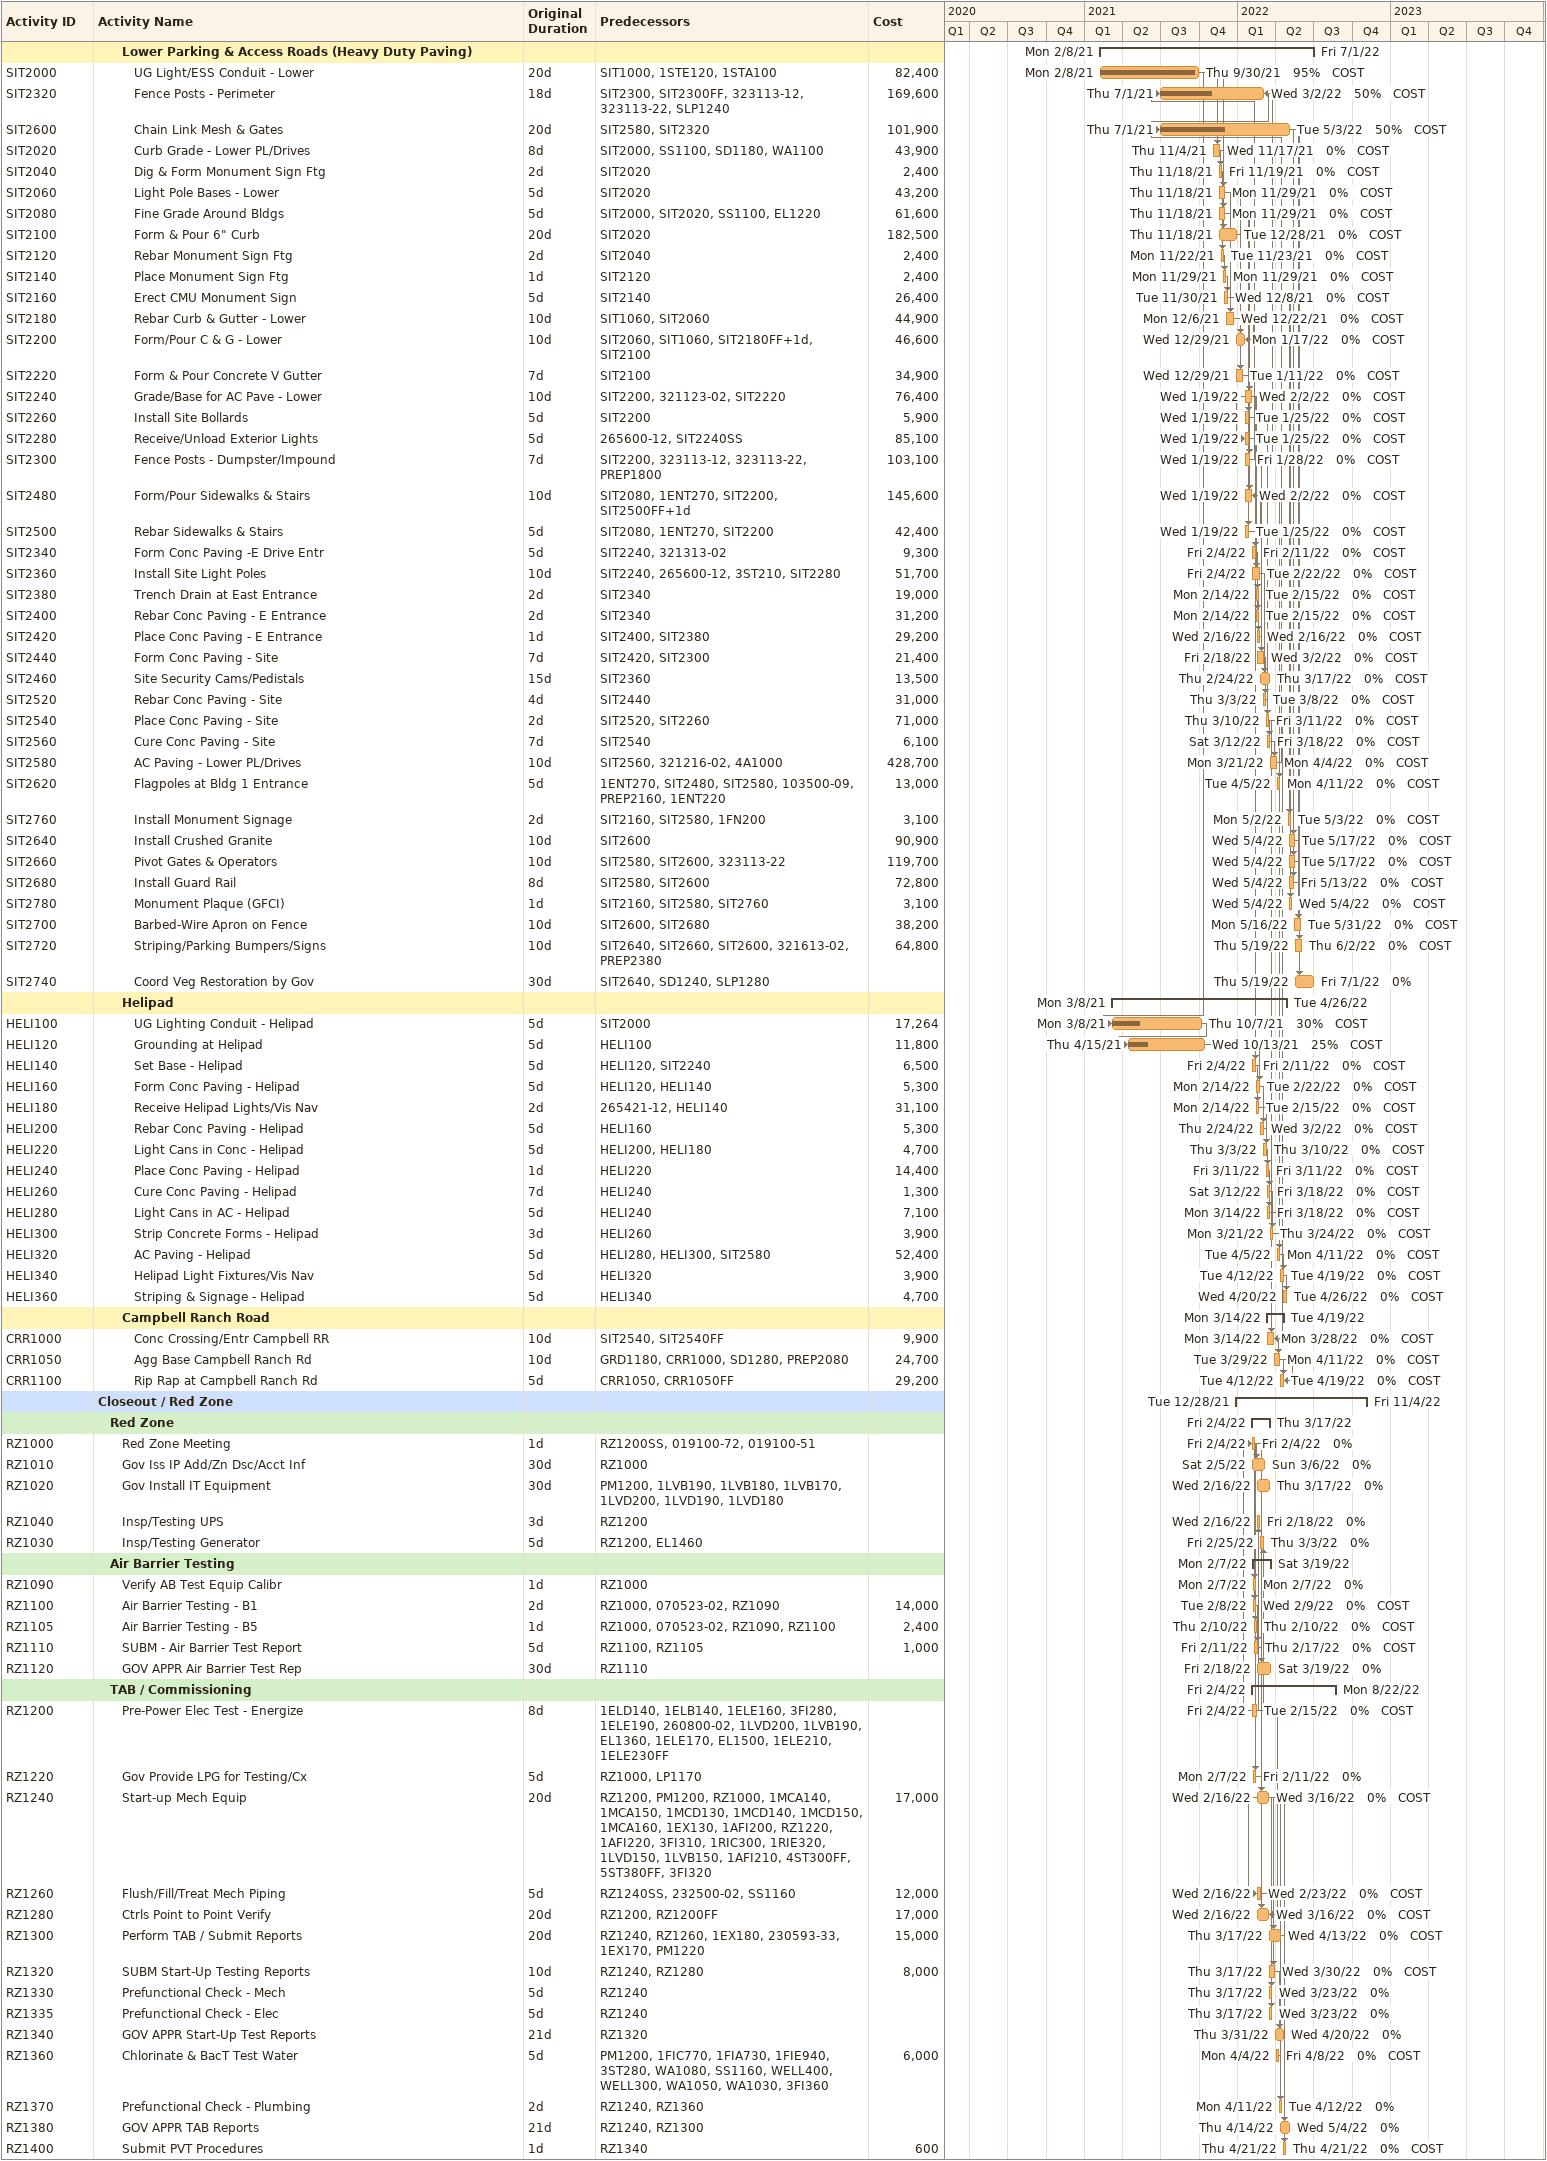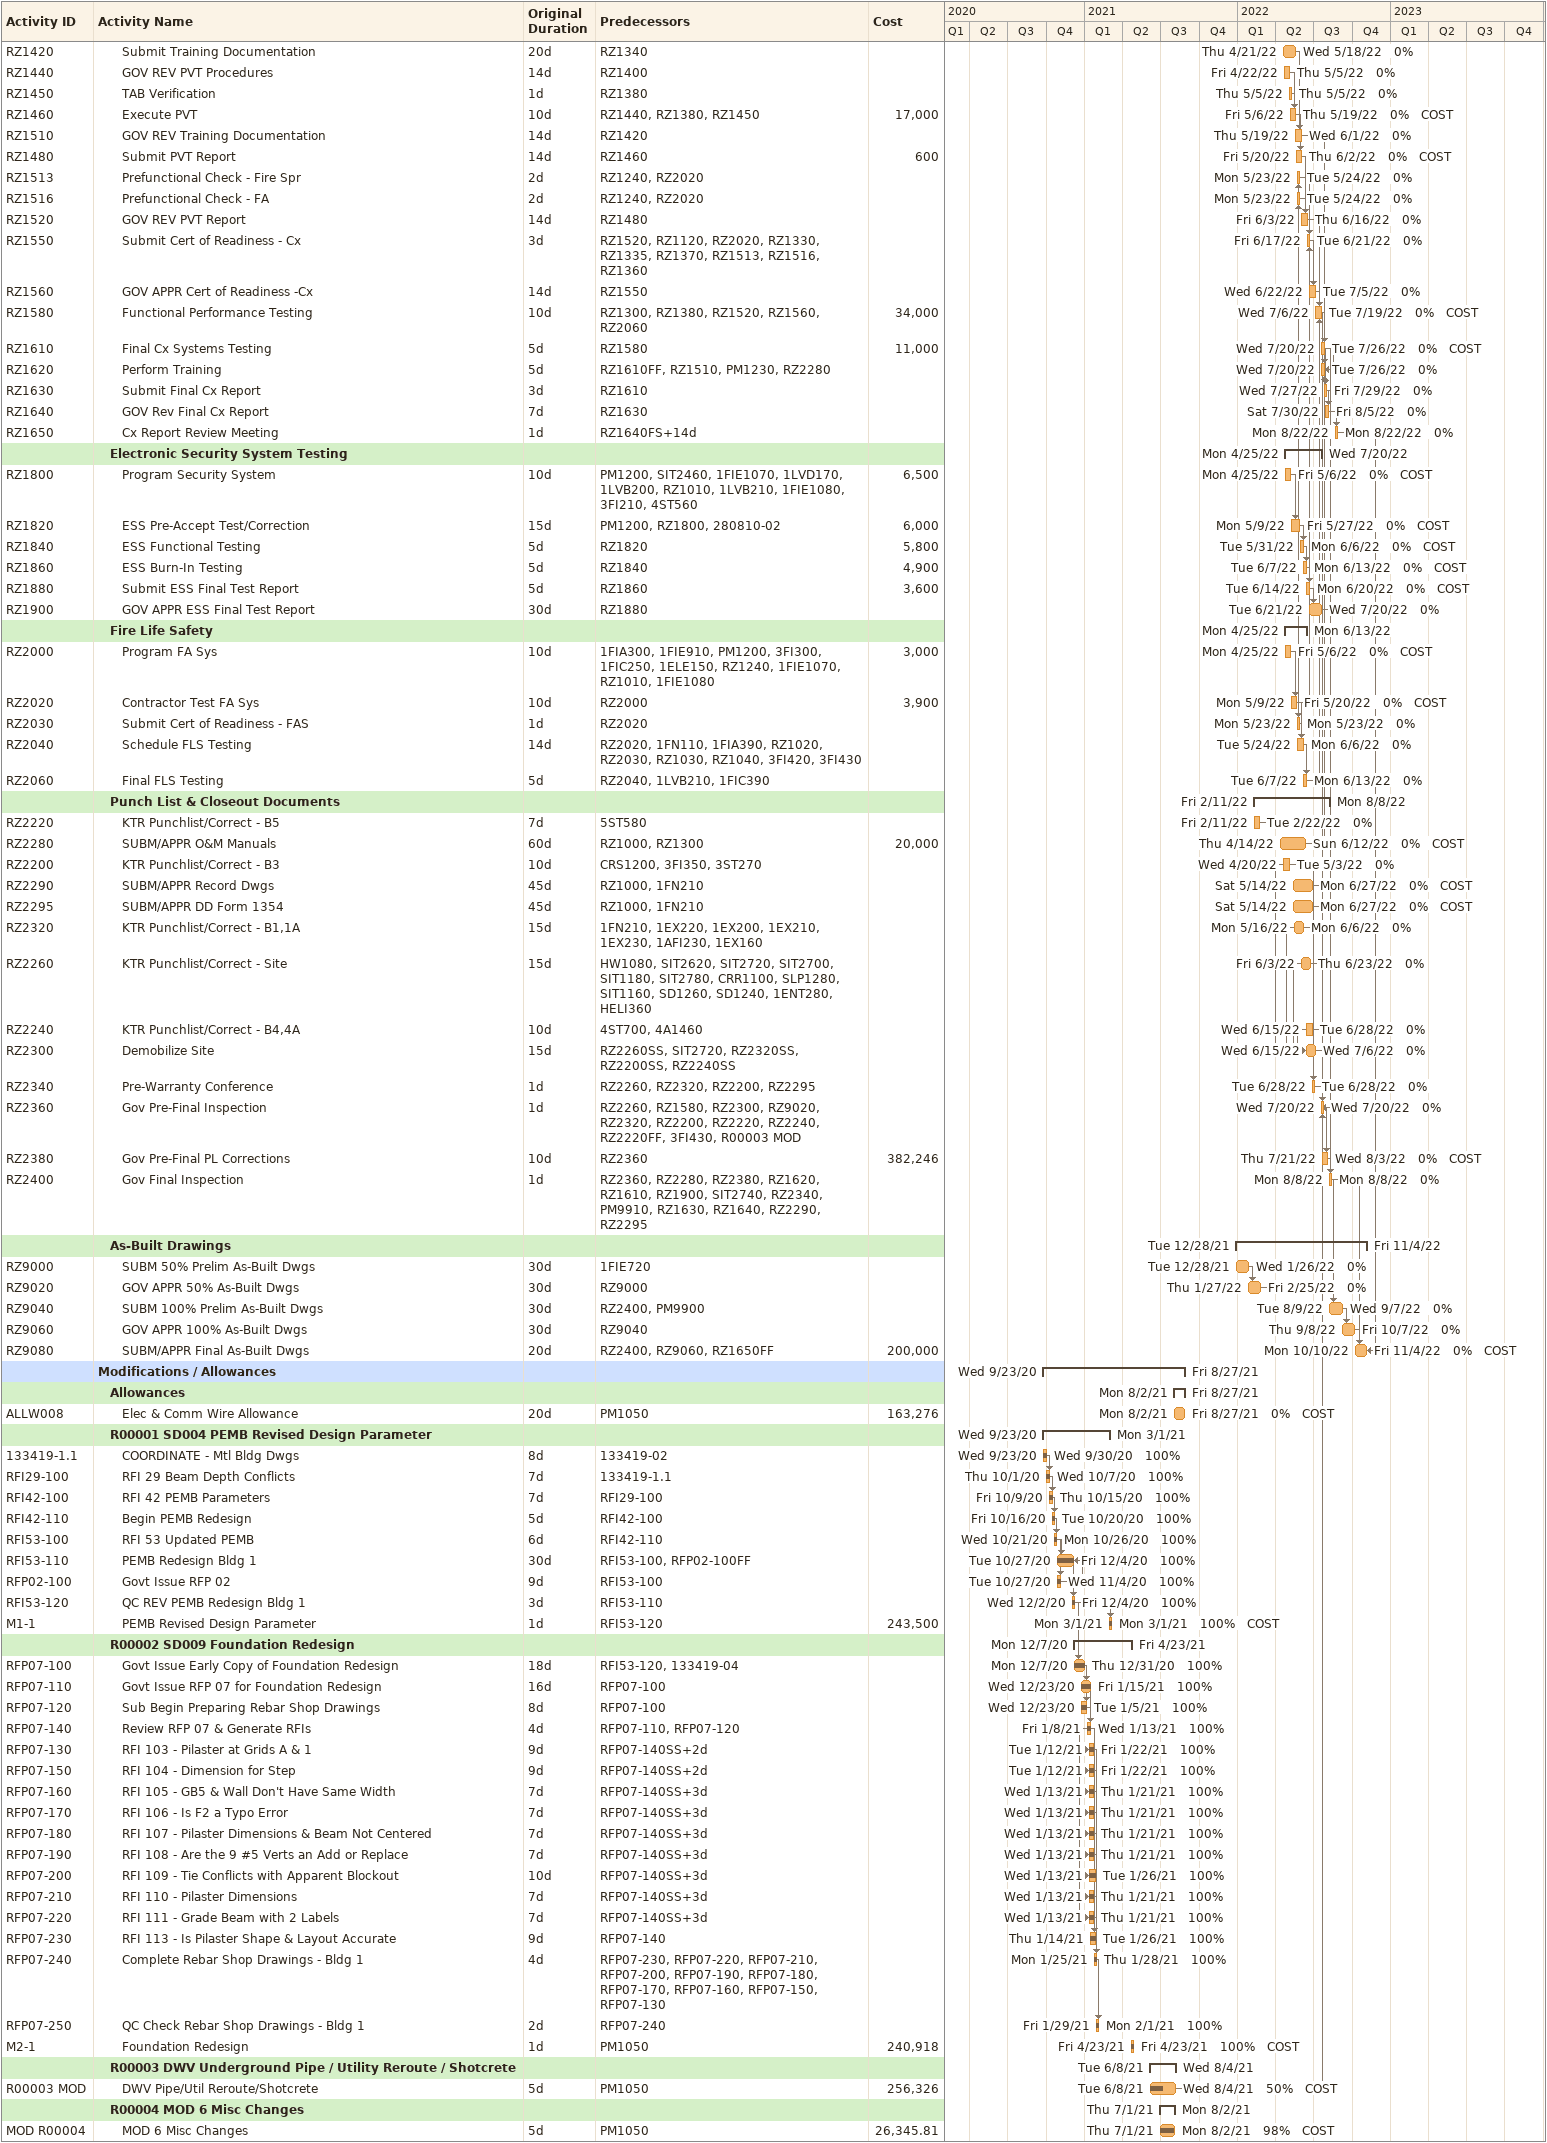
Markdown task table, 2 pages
| ID | Level | Task | Original duration | Start | Finish | Predecessors | Resources | % complete | Cost |
|---|---|---|---|---|---|---|---|---|---|
|  | 3 | **Lower Parking & Access Roads (Heavy Duty Paving)** |  | 2021-02-08 | 2022-07-01 |  |  |  |  |
| SIT2000 | 4 | UG Light/ESS Conduit - Lower | 20d | 2021-02-08 | 2021-09-30 | SIT1000, 1STE120, 1STA100 | COST | 95 | 82400 |
| SIT2320 | 4 | Fence Posts - Perimeter | 18d | 2021-07-01 | 2022-03-02 | SIT2300, SIT2300FF, 323113-12, 323113-22, SLP1240 | COST | 50 | 169600 |
| SIT2600 | 4 | Chain Link Mesh & Gates | 20d | 2021-07-01 | 2022-05-03 | SIT2580, SIT2320 | COST | 50 | 101900 |
| SIT2020 | 4 | Curb Grade - Lower PL/Drives | 8d | 2021-11-04 | 2021-11-17 | SIT2000, SS1100, SD1180, WA1100 | COST | 0 | 43900 |
| SIT2040 | 4 | Dig & Form Monument Sign Ftg | 2d | 2021-11-18 | 2021-11-19 | SIT2020 | COST | 0 | 2400 |
| SIT2060 | 4 | Light Pole Bases - Lower | 5d | 2021-11-18 | 2021-11-29 | SIT2020 | COST | 0 | 43200 |
| SIT2080 | 4 | Fine Grade Around Bldgs | 5d | 2021-11-18 | 2021-11-29 | SIT2000, SIT2020, SS1100, EL1220 | COST | 0 | 61600 |
| SIT2100 | 4 | Form & Pour 6" Curb | 20d | 2021-11-18 | 2021-12-28 | SIT2020 | COST | 0 | 182500 |
| SIT2120 | 4 | Rebar Monument Sign Ftg | 2d | 2021-11-22 | 2021-11-23 | SIT2040 | COST | 0 | 2400 |
| SIT2140 | 4 | Place Monument Sign Ftg | 1d | 2021-11-29 | 2021-11-29 | SIT2120 | COST | 0 | 2400 |
| SIT2160 | 4 | Erect CMU Monument Sign | 5d | 2021-11-30 | 2021-12-08 | SIT2140 | COST | 0 | 26400 |
| SIT2180 | 4 | Rebar Curb & Gutter - Lower | 10d | 2021-12-06 | 2021-12-22 | SIT1060, SIT2060 | COST | 0 | 44900 |
| SIT2200 | 4 | Form/Pour C & G - Lower | 10d | 2021-12-29 | 2022-01-17 | SIT2060, SIT1060, SIT2180FF+1d, SIT2100 | COST | 0 | 46600 |
| SIT2220 | 4 | Form & Pour Concrete V Gutter | 7d | 2021-12-29 | 2022-01-11 | SIT2100 | COST | 0 | 34900 |
| SIT2240 | 4 | Grade/Base for AC Pave - Lower | 10d | 2022-01-19 | 2022-02-02 | SIT2200, 321123-02, SIT2220 | COST | 0 | 76400 |
| SIT2260 | 4 | Install Site Bollards | 5d | 2022-01-19 | 2022-01-25 | SIT2200 | COST | 0 | 5900 |
| SIT2280 | 4 | Receive/Unload Exterior Lights | 5d | 2022-01-19 | 2022-01-25 | 265600-12, SIT2240SS | COST | 0 | 85100 |
| SIT2300 | 4 | Fence Posts - Dumpster/Impound | 7d | 2022-01-19 | 2022-01-28 | SIT2200, 323113-12, 323113-22, PREP1800 | COST | 0 | 103100 |
| SIT2480 | 4 | Form/Pour Sidewalks & Stairs | 10d | 2022-01-19 | 2022-02-02 | SIT2080, 1ENT270, SIT2200, SIT2500FF+1d | COST | 0 | 145600 |
| SIT2500 | 4 | Rebar Sidewalks & Stairs | 5d | 2022-01-19 | 2022-01-25 | SIT2080, 1ENT270, SIT2200 | COST | 0 | 42400 |
| SIT2340 | 4 | Form Conc Paving -E Drive Entr | 5d | 2022-02-04 | 2022-02-11 | SIT2240, 321313-02 | COST | 0 | 9300 |
| SIT2360 | 4 | Install Site Light Poles | 10d | 2022-02-04 | 2022-02-22 | SIT2240, 265600-12, 3ST210, SIT2280 | COST | 0 | 51700 |
| SIT2380 | 4 | Trench Drain at East Entrance | 2d | 2022-02-14 | 2022-02-15 | SIT2340 | COST | 0 | 19000 |
| SIT2400 | 4 | Rebar Conc Paving - E Entrance | 2d | 2022-02-14 | 2022-02-15 | SIT2340 | COST | 0 | 31200 |
| SIT2420 | 4 | Place Conc Paving - E Entrance | 1d | 2022-02-16 | 2022-02-16 | SIT2400, SIT2380 | COST | 0 | 29200 |
| SIT2440 | 4 | Form Conc Paving - Site | 7d | 2022-02-18 | 2022-03-02 | SIT2420, SIT2300 | COST | 0 | 21400 |
| SIT2460 | 4 | Site Security Cams/Pedistals | 15d | 2022-02-24 | 2022-03-17 | SIT2360 | COST | 0 | 13500 |
| SIT2520 | 4 | Rebar Conc Paving - Site | 4d | 2022-03-03 | 2022-03-08 | SIT2440 | COST | 0 | 31000 |
| SIT2540 | 4 | Place Conc Paving - Site | 2d | 2022-03-10 | 2022-03-11 | SIT2520, SIT2260 | COST | 0 | 71000 |
| SIT2560 | 4 | Cure Conc Paving - Site | 7d | 2022-03-12 | 2022-03-18 | SIT2540 | COST | 0 | 6100 |
| SIT2580 | 4 | AC Paving - Lower PL/Drives | 10d | 2022-03-21 | 2022-04-04 | SIT2560, 321216-02, 4A1000 | COST | 0 | 428700 |
| SIT2620 | 4 | Flagpoles at Bldg 1 Entrance | 5d | 2022-04-05 | 2022-04-11 | 1ENT270, SIT2480, SIT2580, 103500-09, PREP2160, 1ENT220 | COST | 0 | 13000 |
| SIT2760 | 4 | Install Monument Signage | 2d | 2022-05-02 | 2022-05-03 | SIT2160, SIT2580, 1FN200 | COST | 0 | 3100 |
| SIT2640 | 4 | Install Crushed Granite | 10d | 2022-05-04 | 2022-05-17 | SIT2600 | COST | 0 | 90900 |
| SIT2660 | 4 | Pivot Gates & Operators | 10d | 2022-05-04 | 2022-05-17 | SIT2580, SIT2600, 323113-22 | COST | 0 | 119700 |
| SIT2680 | 4 | Install Guard Rail | 8d | 2022-05-04 | 2022-05-13 | SIT2580, SIT2600 | COST | 0 | 72800 |
| SIT2780 | 4 | Monument Plaque (GFCI) | 1d | 2022-05-04 | 2022-05-04 | SIT2160, SIT2580, SIT2760 | COST | 0 | 3100 |
| SIT2700 | 4 | Barbed-Wire Apron on Fence | 10d | 2022-05-16 | 2022-05-31 | SIT2600, SIT2680 | COST | 0 | 38200 |
| SIT2720 | 4 | Striping/Parking Bumpers/Signs | 10d | 2022-05-19 | 2022-06-02 | SIT2640, SIT2660, SIT2600, 321613-02, PREP2380 | COST | 0 | 64800 |
| SIT2740 | 4 | Coord Veg Restoration by Gov | 30d | 2022-05-19 | 2022-07-01 | SIT2640, SD1240, SLP1280 |  | 0 |  |
|  | 3 | **Helipad** |  | 2021-03-08 | 2022-04-26 |  |  |  |  |
| HELI100 | 4 | UG Lighting Conduit - Helipad | 5d | 2021-03-08 | 2021-10-07 | SIT2000 | COST | 30 | 17264 |
| HELI120 | 4 | Grounding at Helipad | 5d | 2021-04-15 | 2021-10-13 | HELI100 | COST | 25 | 11800 |
| HELI140 | 4 | Set Base - Helipad | 5d | 2022-02-04 | 2022-02-11 | HELI120, SIT2240 | COST | 0 | 6500 |
| HELI160 | 4 | Form Conc Paving - Helipad | 5d | 2022-02-14 | 2022-02-22 | HELI120, HELI140 | COST | 0 | 5300 |
| HELI180 | 4 | Receive Helipad Lights/Vis Nav | 2d | 2022-02-14 | 2022-02-15 | 265421-12, HELI140 | COST | 0 | 31100 |
| HELI200 | 4 | Rebar Conc Paving - Helipad | 5d | 2022-02-24 | 2022-03-02 | HELI160 | COST | 0 | 5300 |
| HELI220 | 4 | Light Cans in Conc - Helipad | 5d | 2022-03-03 | 2022-03-10 | HELI200, HELI180 | COST | 0 | 4700 |
| HELI240 | 4 | Place Conc Paving - Helipad | 1d | 2022-03-11 | 2022-03-11 | HELI220 | COST | 0 | 14400 |
| HELI260 | 4 | Cure Conc Paving - Helipad | 7d | 2022-03-12 | 2022-03-18 | HELI240 | COST | 0 | 1300 |
| HELI280 | 4 | Light Cans in AC - Helipad | 5d | 2022-03-14 | 2022-03-18 | HELI240 | COST | 0 | 7100 |
| HELI300 | 4 | Strip Concrete Forms - Helipad | 3d | 2022-03-21 | 2022-03-24 | HELI260 | COST | 0 | 3900 |
| HELI320 | 4 | AC Paving - Helipad | 5d | 2022-04-05 | 2022-04-11 | HELI280, HELI300, SIT2580 | COST | 0 | 52400 |
| HELI340 | 4 | Helipad Light Fixtures/Vis Nav | 5d | 2022-04-12 | 2022-04-19 | HELI320 | COST | 0 | 3900 |
| HELI360 | 4 | Striping & Signage - Helipad | 5d | 2022-04-20 | 2022-04-26 | HELI340 | COST | 0 | 4700 |
|  | 3 | **Campbell Ranch Road** |  | 2022-03-14 | 2022-04-19 |  |  |  |  |
| CRR1000 | 4 | Conc Crossing/Entr Campbell RR | 10d | 2022-03-14 | 2022-03-28 | SIT2540, SIT2540FF | COST | 0 | 9900 |
| CRR1050 | 4 | Agg Base Campbell Ranch Rd | 10d | 2022-03-29 | 2022-04-11 | GRD1180, CRR1000, SD1280, PREP2080 | COST | 0 | 24700 |
| CRR1100 | 4 | Rip Rap at Campbell Ranch Rd | 5d | 2022-04-12 | 2022-04-19 | CRR1050, CRR1050FF | COST | 0 | 29200 |
|  | 1 | **Closeout / Red Zone** |  | 2021-12-28 | 2022-11-04 |  |  |  |  |
|  | 2 | **Red Zone** |  | 2022-02-04 | 2022-03-17 |  |  |  |  |
| RZ1000 | 3 | Red Zone Meeting | 1d | 2022-02-04 | 2022-02-04 | RZ1200SS, 019100-72, 019100-51 |  | 0 |  |
| RZ1010 | 3 | Gov Iss IP Add/Zn Dsc/Acct Inf | 30d | 2022-02-05 | 2022-03-06 | RZ1000 |  | 0 |  |
| RZ1020 | 3 | Gov Install IT Equipment | 30d | 2022-02-16 | 2022-03-17 | PM1200, 1LVB190, 1LVB180, 1LVB170, 1LVD200, 1LVD190, 1LVD180 |  | 0 |  |
| RZ1040 | 3 | Insp/Testing UPS | 3d | 2022-02-16 | 2022-02-18 | RZ1200 |  | 0 |  |
| RZ1030 | 3 | Insp/Testing Generator | 5d | 2022-02-25 | 2022-03-03 | RZ1200, EL1460 |  | 0 |  |
|  | 2 | **Air Barrier Testing** |  | 2022-02-07 | 2022-03-19 |  |  |  |  |
| RZ1090 | 3 | Verify AB Test Equip Calibr | 1d | 2022-02-07 | 2022-02-07 | RZ1000 |  | 0 |  |
| RZ1100 | 3 | Air Barrier Testing - B1 | 2d | 2022-02-08 | 2022-02-09 | RZ1000, 070523-02, RZ1090 | COST | 0 | 14000 |
| RZ1105 | 3 | Air Barrier Testing - B5 | 1d | 2022-02-10 | 2022-02-10 | RZ1000, 070523-02, RZ1090, RZ1100 | COST | 0 | 2400 |
| RZ1110 | 3 | SUBM - Air Barrier Test Report | 5d | 2022-02-11 | 2022-02-17 | RZ1100, RZ1105 | COST | 0 | 1000 |
| RZ1120 | 3 | GOV APPR Air Barrier Test Rep | 30d | 2022-02-18 | 2022-03-19 | RZ1110 |  | 0 |  |
|  | 2 | **TAB / Commissioning** |  | 2022-02-04 | 2022-08-22 |  |  |  |  |
| RZ1200 | 3 | Pre-Power Elec Test - Energize | 8d | 2022-02-04 | 2022-02-15 | 1ELD140, 1ELB140, 1ELE160, 3FI280, 1ELE190, 260800-02, 1LVD200, 1LVB190, EL1360, 1ELE170, EL1500, 1ELE210, 1ELE230FF | COST | 0 |  |
| RZ1220 | 3 | Gov Provide LPG for Testing/Cx | 5d | 2022-02-07 | 2022-02-11 | RZ1000, LP1170 |  | 0 |  |
| RZ1240 | 3 | Start-up Mech Equip | 20d | 2022-02-16 | 2022-03-16 | RZ1200, PM1200, RZ1000, 1MCA140, 1MCA150, 1MCD130, 1MCD140, 1MCD150, 1MCA160, 1EX130, 1AFI200, RZ1220, 1AFI220, 3FI310, 1RIC300, 1RIE320, 1LVD150, 1LVB150, 1AFI210, 4ST300FF, 5ST380FF, 3FI320 | COST | 0 | 17000 |
| RZ1260 | 3 | Flush/Fill/Treat Mech Piping | 5d | 2022-02-16 | 2022-02-23 | RZ1240SS, 232500-02, SS1160 | COST | 0 | 12000 |
| RZ1280 | 3 | Ctrls Point to Point Verify | 20d | 2022-02-16 | 2022-03-16 | RZ1200, RZ1200FF | COST | 0 | 17000 |
| RZ1300 | 3 | Perform TAB / Submit Reports | 20d | 2022-03-17 | 2022-04-13 | RZ1240, RZ1260, 1EX180, 230593-33, 1EX170, PM1220 | COST | 0 | 15000 |
| RZ1320 | 3 | SUBM Start-Up Testing Reports | 10d | 2022-03-17 | 2022-03-30 | RZ1240, RZ1280 | COST | 0 | 8000 |
| RZ1330 | 3 | Prefunctional Check - Mech | 5d | 2022-03-17 | 2022-03-23 | RZ1240 |  | 0 |  |
| RZ1335 | 3 | Prefunctional Check - Elec | 5d | 2022-03-17 | 2022-03-23 | RZ1240 |  | 0 |  |
| RZ1340 | 3 | GOV APPR Start-Up Test Reports | 21d | 2022-03-31 | 2022-04-20 | RZ1320 |  | 0 |  |
| RZ1360 | 3 | Chlorinate & BacT Test Water | 5d | 2022-04-04 | 2022-04-08 | PM1200, 1FIC770, 1FIA730, 1FIE940, 3ST280, WA1080, SS1160, WELL400, WELL300, WA1050, WA1030, 3FI360 | COST | 0 | 6000 |
| RZ1370 | 3 | Prefunctional Check - Plumbing | 2d | 2022-04-11 | 2022-04-12 | RZ1240, RZ1360 |  | 0 |  |
| RZ1380 | 3 | GOV APPR TAB Reports | 21d | 2022-04-14 | 2022-05-04 | RZ1240, RZ1300 |  | 0 |  |
| RZ1400 | 3 | Submit PVT Procedures | 1d | 2022-04-21 | 2022-04-21 | RZ1340 | COST | 0 | 600 |
| RZ1420 | 3 | Submit Training Documentation | 20d | 2022-04-21 | 2022-05-18 | RZ1340 |  | 0 |  |
| RZ1440 | 3 | GOV REV PVT Procedures | 14d | 2022-04-22 | 2022-05-05 | RZ1400 |  | 0 |  |
| RZ1450 | 3 | TAB Verification | 1d | 2022-05-05 | 2022-05-05 | RZ1380 |  | 0 |  |
| RZ1460 | 3 | Execute PVT | 10d | 2022-05-06 | 2022-05-19 | RZ1440, RZ1380, RZ1450 | COST | 0 | 17000 |
| RZ1510 | 3 | GOV REV Training Documentation | 14d | 2022-05-19 | 2022-06-01 | RZ1420 |  | 0 |  |
| RZ1480 | 3 | Submit PVT Report | 14d | 2022-05-20 | 2022-06-02 | RZ1460 | COST | 0 | 600 |
| RZ1513 | 3 | Prefunctional Check - Fire Spr | 2d | 2022-05-23 | 2022-05-24 | RZ1240, RZ2020 |  | 0 |  |
| RZ1516 | 3 | Prefunctional Check - FA | 2d | 2022-05-23 | 2022-05-24 | RZ1240, RZ2020 |  | 0 |  |
| RZ1520 | 3 | GOV REV PVT Report | 14d | 2022-06-03 | 2022-06-16 | RZ1480 |  | 0 |  |
| RZ1550 | 3 | Submit Cert of Readiness - Cx | 3d | 2022-06-17 | 2022-06-21 | RZ1520, RZ1120, RZ2020, RZ1330, RZ1335, RZ1370, RZ1513, RZ1516, RZ1360 |  | 0 |  |
| RZ1560 | 3 | GOV APPR Cert of Readiness -Cx | 14d | 2022-06-22 | 2022-07-05 | RZ1550 |  | 0 |  |
| RZ1580 | 3 | Functional Performance Testing | 10d | 2022-07-06 | 2022-07-19 | RZ1300, RZ1380, RZ1520, RZ1560, RZ2060 | COST | 0 | 34000 |
| RZ1610 | 3 | Final Cx Systems Testing | 5d | 2022-07-20 | 2022-07-26 | RZ1580 | COST | 0 | 11000 |
| RZ1620 | 3 | Perform Training | 5d | 2022-07-20 | 2022-07-26 | RZ1610FF, RZ1510, PM1230, RZ2280 |  | 0 |  |
| RZ1630 | 3 | Submit Final Cx Report | 3d | 2022-07-27 | 2022-07-29 | RZ1610 |  | 0 |  |
| RZ1640 | 3 | GOV Rev Final Cx Report | 7d | 2022-07-30 | 2022-08-05 | RZ1630 |  | 0 |  |
| RZ1650 | 3 | Cx Report Review Meeting | 1d | 2022-08-22 | 2022-08-22 | RZ1640FS+14d |  | 0 |  |
|  | 2 | **Electronic Security System Testing** |  | 2022-04-25 | 2022-07-20 |  |  |  |  |
| RZ1800 | 3 | Program Security System | 10d | 2022-04-25 | 2022-05-06 | PM1200, SIT2460, 1FIE1070, 1LVD170, 1LVB200, RZ1010, 1LVB210, 1FIE1080, 3FI210, 4ST560 | COST | 0 | 6500 |
| RZ1820 | 3 | ESS Pre-Accept Test/Correction | 15d | 2022-05-09 | 2022-05-27 | PM1200, RZ1800, 280810-02 | COST | 0 | 6000 |
| RZ1840 | 3 | ESS Functional Testing | 5d | 2022-05-31 | 2022-06-06 | RZ1820 | COST | 0 | 5800 |
| RZ1860 | 3 | ESS Burn-In Testing | 5d | 2022-06-07 | 2022-06-13 | RZ1840 | COST | 0 | 4900 |
| RZ1880 | 3 | Submit ESS Final Test Report | 5d | 2022-06-14 | 2022-06-20 | RZ1860 | COST | 0 | 3600 |
| RZ1900 | 3 | GOV APPR ESS Final Test Report | 30d | 2022-06-21 | 2022-07-20 | RZ1880 |  | 0 |  |
|  | 2 | **Fire Life Safety** |  | 2022-04-25 | 2022-06-13 |  |  |  |  |
| RZ2000 | 3 | Program FA Sys | 10d | 2022-04-25 | 2022-05-06 | 1FIA300, 1FIE910, PM1200, 3FI300, 1FIC250, 1ELE150, RZ1240, 1FIE1070, RZ1010, 1FIE1080 | COST | 0 | 3000 |
| RZ2020 | 3 | Contractor Test FA Sys | 10d | 2022-05-09 | 2022-05-20 | RZ2000 | COST | 0 | 3900 |
| RZ2030 | 3 | Submit Cert of Readiness - FAS | 1d | 2022-05-23 | 2022-05-23 | RZ2020 |  | 0 |  |
| RZ2040 | 3 | Schedule FLS Testing | 14d | 2022-05-24 | 2022-06-06 | RZ2020, 1FN110, 1FIA390, RZ1020, RZ2030, RZ1030, RZ1040, 3FI420, 3FI430 |  | 0 |  |
| RZ2060 | 3 | Final FLS Testing | 5d | 2022-06-07 | 2022-06-13 | RZ2040, 1LVB210, 1FIC390 |  | 0 |  |
|  | 2 | **Punch List & Closeout Documents** |  | 2022-02-11 | 2022-08-08 |  |  |  |  |
| RZ2220 | 3 | KTR Punchlist/Correct - B5 | 7d | 2022-02-11 | 2022-02-22 | 5ST580 |  | 0 |  |
| RZ2280 | 3 | SUBM/APPR O&M Manuals | 60d | 2022-04-14 | 2022-06-12 | RZ1000, RZ1300 | COST | 0 | 20000 |
| RZ2200 | 3 | KTR Punchlist/Correct - B3 | 10d | 2022-04-20 | 2022-05-03 | CRS1200, 3FI350, 3ST270 |  | 0 |  |
| RZ2290 | 3 | SUBM/APPR Record Dwgs | 45d | 2022-05-14 | 2022-06-27 | RZ1000, 1FN210 | COST | 0 |  |
| RZ2295 | 3 | SUBM/APPR DD Form 1354 | 45d | 2022-05-14 | 2022-06-27 | RZ1000, 1FN210 | COST | 0 |  |
| RZ2320 | 3 | KTR Punchlist/Correct - B1,1A | 15d | 2022-05-16 | 2022-06-06 | 1FN210, 1EX220, 1EX200, 1EX210, 1EX230, 1AFI230, 1EX160 |  | 0 |  |
| RZ2260 | 3 | KTR Punchlist/Correct - Site | 15d | 2022-06-03 | 2022-06-23 | HW1080, SIT2620, SIT2720, SIT2700, SIT1180, SIT2780, CRR1100, SLP1280, SIT1160, SD1260, SD1240, 1ENT280, HELI360 |  | 0 |  |
| RZ2240 | 3 | KTR Punchlist/Correct - B4,4A | 10d | 2022-06-15 | 2022-06-28 | 4ST700, 4A1460 |  | 0 |  |
| RZ2300 | 3 | Demobilize Site | 15d | 2022-06-15 | 2022-07-06 | RZ2260SS, SIT2720, RZ2320SS, RZ2200SS, RZ2240SS |  | 0 |  |
| RZ2340 | 3 | Pre-Warranty Conference | 1d | 2022-06-28 | 2022-06-28 | RZ2260, RZ2320, RZ2200, RZ2295 |  | 0 |  |
| RZ2360 | 3 | Gov Pre-Final Inspection | 1d | 2022-07-20 | 2022-07-20 | RZ2260, RZ1580, RZ2300, RZ9020, RZ2320, RZ2200, RZ2220, RZ2240, RZ2220FF, 3FI430, R00003 MOD |  | 0 |  |
| RZ2380 | 3 | Gov Pre-Final PL Corrections | 10d | 2022-07-21 | 2022-08-03 | RZ2360 | COST | 0 | 382246 |
| RZ2400 | 3 | Gov Final Inspection | 1d | 2022-08-08 | 2022-08-08 | RZ2360, RZ2280, RZ2380, RZ1620, RZ1610, RZ1900, SIT2740, RZ2340, PM9910, RZ1630, RZ1640, RZ2290, RZ2295 |  | 0 |  |
|  | 2 | **As-Built Drawings** |  | 2021-12-28 | 2022-11-04 |  |  |  |  |
| RZ9000 | 3 | SUBM 50% Prelim As-Built Dwgs | 30d | 2021-12-28 | 2022-01-26 | 1FIE720 |  | 0 |  |
| RZ9020 | 3 | GOV APPR 50% As-Built Dwgs | 30d | 2022-01-27 | 2022-02-25 | RZ9000 |  | 0 |  |
| RZ9040 | 3 | SUBM 100% Prelim As-Built Dwgs | 30d | 2022-08-09 | 2022-09-07 | RZ2400, PM9900 |  | 0 |  |
| RZ9060 | 3 | GOV APPR 100% As-Built Dwgs | 30d | 2022-09-08 | 2022-10-07 | RZ9040 |  | 0 |  |
| RZ9080 | 3 | SUBM/APPR Final As-Built Dwgs | 20d | 2022-10-10 | 2022-11-04 | RZ2400, RZ9060, RZ1650FF | COST | 0 | 200000 |
|  | 1 | **Modifications / Allowances** |  | 2020-09-23 | 2021-08-27 |  |  |  |  |
|  | 2 | **Allowances** |  | 2021-08-02 | 2021-08-27 |  |  |  |  |
| ALLW008 | 3 | Elec & Comm Wire Allowance | 20d | 2021-08-02 | 2021-08-27 | PM1050 | COST | 0 | 163276 |
|  | 2 | **R00001 SD004 PEMB Revised Design Parameter** |  | 2020-09-23 | 2021-03-01 |  |  |  |  |
| 133419-1.1 | 3 | COORDINATE - Mtl Bldg Dwgs | 8d | 2020-09-23 | 2020-09-30 | 133419-02 |  | 100 |  |
| RFI29-100 | 3 | RFI 29 Beam Depth Conflicts | 7d | 2020-10-01 | 2020-10-07 | 133419-1.1 |  | 100 |  |
| RFI42-100 | 3 | RFI 42 PEMB Parameters | 7d | 2020-10-09 | 2020-10-15 | RFI29-100 |  | 100 |  |
| RFI42-110 | 3 | Begin PEMB Redesign | 5d | 2020-10-16 | 2020-10-20 | RFI42-100 |  | 100 |  |
| RFI53-100 | 3 | RFI 53 Updated PEMB | 6d | 2020-10-21 | 2020-10-26 | RFI42-110 |  | 100 |  |
| RFI53-110 | 3 | PEMB Redesign Bldg 1 | 30d | 2020-10-27 | 2020-12-04 | RFI53-100, RFP02-100FF |  | 100 |  |
| RFP02-100 | 3 | Govt Issue RFP 02 | 9d | 2020-10-27 | 2020-11-04 | RFI53-100 |  | 100 |  |
| RFI53-120 | 3 | QC REV PEMB Redesign Bldg 1 | 3d | 2020-12-02 | 2020-12-04 | RFI53-110 |  | 100 |  |
| M1-1 | 3 | PEMB Revised Design Parameter | 1d | 2021-03-01 | 2021-03-01 | RFI53-120 | COST | 100 | 243500 |
|  | 2 | **R00002 SD009 Foundation Redesign** |  | 2020-12-07 | 2021-04-23 |  |  |  |  |
| RFP07-100 | 3 | Govt Issue Early Copy of Foundation Redesign | 18d | 2020-12-07 | 2020-12-31 | RFI53-120, 133419-04 |  | 100 |  |
| RFP07-110 | 3 | Govt Issue RFP 07 for Foundation Redesign | 16d | 2020-12-23 | 2021-01-15 | RFP07-100 |  | 100 |  |
| RFP07-120 | 3 | Sub Begin Preparing Rebar Shop Drawings | 8d | 2020-12-23 | 2021-01-05 | RFP07-100 |  | 100 |  |
| RFP07-140 | 3 | Review RFP 07 & Generate RFIs | 4d | 2021-01-08 | 2021-01-13 | RFP07-110, RFP07-120 |  | 100 |  |
| RFP07-130 | 3 | RFI 103 - Pilaster at Grids A & 1 | 9d | 2021-01-12 | 2021-01-22 | RFP07-140SS+2d |  | 100 |  |
| RFP07-150 | 3 | RFI 104 - Dimension for Step | 9d | 2021-01-12 | 2021-01-22 | RFP07-140SS+2d |  | 100 |  |
| RFP07-160 | 3 | RFI 105 - GB5 & Wall Don't Have Same Width | 7d | 2021-01-13 | 2021-01-21 | RFP07-140SS+3d |  | 100 |  |
| RFP07-170 | 3 | RFI 106 - Is F2 a Typo Error | 7d | 2021-01-13 | 2021-01-21 | RFP07-140SS+3d |  | 100 |  |
| RFP07-180 | 3 | RFI 107 - Pilaster Dimensions & Beam Not Centered | 7d | 2021-01-13 | 2021-01-21 | RFP07-140SS+3d |  | 100 |  |
| RFP07-190 | 3 | RFI 108 - Are the 9 #5 Verts an Add or Replace | 7d | 2021-01-13 | 2021-01-21 | RFP07-140SS+3d |  | 100 |  |
| RFP07-200 | 3 | RFI 109 - Tie Conflicts with Apparent Blockout | 10d | 2021-01-13 | 2021-01-26 | RFP07-140SS+3d |  | 100 |  |
| RFP07-210 | 3 | RFI 110 - Pilaster Dimensions | 7d | 2021-01-13 | 2021-01-21 | RFP07-140SS+3d |  | 100 |  |
| RFP07-220 | 3 | RFI 111 - Grade Beam with 2 Labels | 7d | 2021-01-13 | 2021-01-21 | RFP07-140SS+3d |  | 100 |  |
| RFP07-230 | 3 | RFI 113 - Is Pilaster Shape & Layout Accurate | 9d | 2021-01-14 | 2021-01-26 | RFP07-140 |  | 100 |  |
| RFP07-240 | 3 | Complete Rebar Shop Drawings - Bldg 1 | 4d | 2021-01-25 | 2021-01-28 | RFP07-230, RFP07-220, RFP07-210, RFP07-200, RFP07-190, RFP07-180, RFP07-170, RFP07-160, RFP07-150, RFP07-130 |  | 100 |  |
| RFP07-250 | 3 | QC Check Rebar Shop Drawings - Bldg 1 | 2d | 2021-01-29 | 2021-02-01 | RFP07-240 |  | 100 |  |
| M2-1 | 3 | Foundation Redesign | 1d | 2021-04-23 | 2021-04-23 | PM1050 | COST | 100 | 240918 |
|  | 2 | **R00003 DWV Underground Pipe / Utility Reroute / Shotcrete** |  | 2021-06-08 | 2021-08-04 |  |  |  |  |
| R00003 MOD | 3 | DWV Pipe/Util Reroute/Shotcrete | 5d | 2021-06-08 | 2021-08-04 | PM1050 | COST | 50 | 256326 |
|  | 2 | **R00004 MOD 6 Misc Changes** |  | 2021-07-01 | 2021-08-02 |  |  |  |  |
| MOD R00004 | 3 | MOD 6 Misc Changes | 5d | 2021-07-01 | 2021-08-02 | PM1050 | COST | 98 | 26345.81 |
